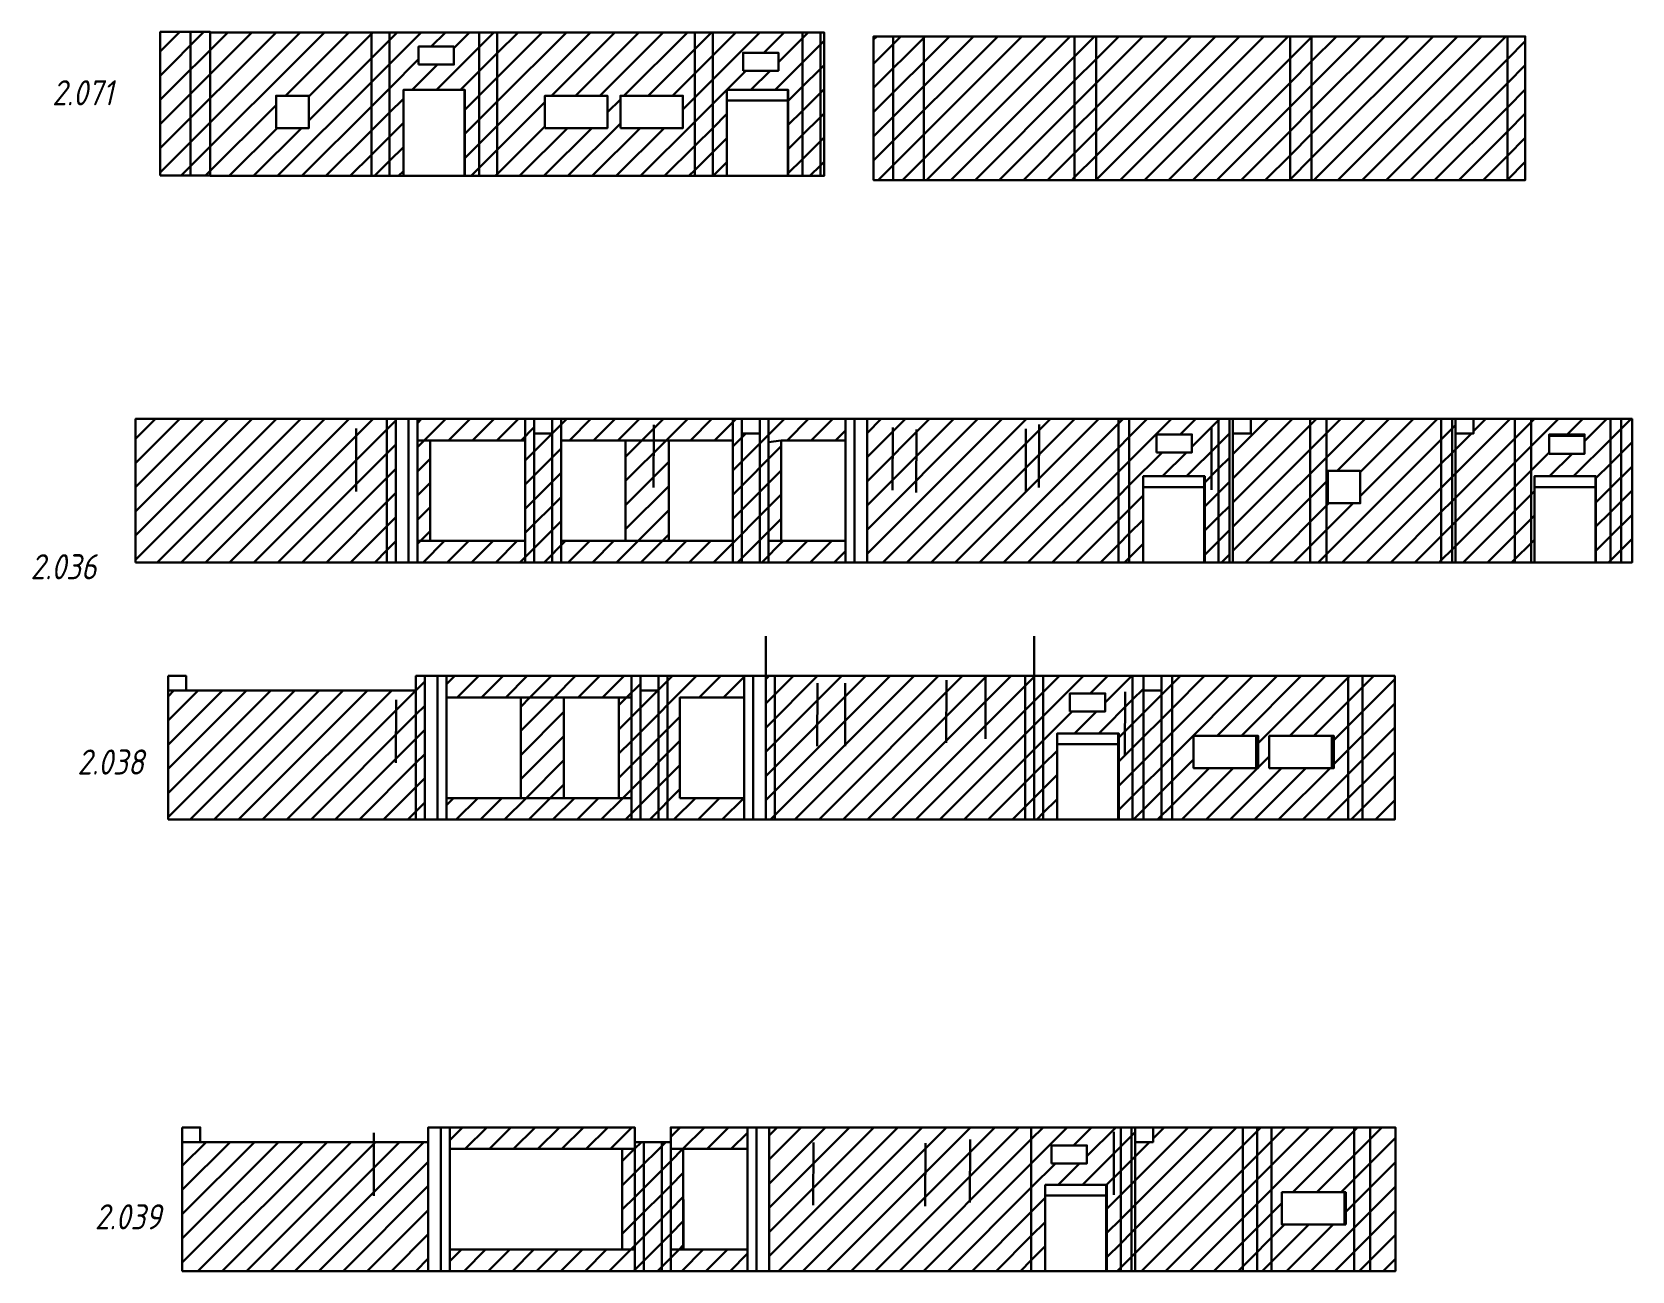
# Model space of a CAD drawing. Header units: millimetres. Extents: x -213536 to 1564669, y -45299 to 942238.
# Drawn here: x 318871 to 363419, y 230546 to 265064 of the extents above; entities that cross this region are included whole.
import ezdxf

# ---------------------------------------------------------------- set-up
doc = ezdxf.new("R2010")
doc.units = ezdxf.units.MM
doc.layers.add('1) мет уголки', color=6, linetype='Continuous')
doc.layers.add('1) серпянка', color=2, linetype='Continuous')
doc.layers.add('Марки помещений', color=7, linetype='Continuous', lineweight=9)
doc.styles.add('ISOCPEUR_I_2', font='isocpeui.ttf', dxfattribs={"width": 0.85, "height": 2.3})

msp = doc.modelspace()

# ---------------------------------------------------------------- hatches: boundary and pattern name
at = {"lineweight": 30}
h = msp.add_hatch(dxfattribs=at)
h.set_pattern_fill('ANSI31', color=4, scale=150)
h.paths.add_polyline_path([(323834.6, 265063.5), (323287.6, 265063.5), (323287.6, 261063.5), (323834.6, 261063.5)])
h.paths.add_polyline_path([(323287.6, 265063.5), (322440.6, 265063.5), (322440.6, 261063.5), (323287.6, 261063.5)])
h.paths.add_polyline_path([(328322.6, 265051.5), (323834.6, 265051.5), (323834.6, 261051.5), (328322.6, 261051.5)])
h.paths.add_polyline_path([(325666.6, 262387.1), (325666.6, 263287.1), (326578.9, 263287.1), (326578.9, 262387.1)], flags=16)
h.paths.add_polyline_path([(331322.6, 265051.5), (328822.6, 265051.5), (328822.6, 261051.5), (329210.6, 261051.5), (329210.6, 263451.5), (330910.6, 263451.5), (330922.6, 263451.5), (330922.6, 261051.5), (331322.6, 261051.5)])
h.paths.add_polyline_path([(329634.5, 264154.8), (329634.5, 264655.8), (330619.5, 264655.8), (330619.5, 264154.8)], flags=16)
h.paths.add_polyline_path([(337322.6, 265051.5), (331822.6, 265051.5), (331822.6, 261051.5), (337322.6, 261051.5)])
h.paths.add_polyline_path([(336992.6, 263287.1), (336992.6, 262387.1), (335252.6, 262387.1), (335252.6, 263287.1)], flags=16)
h.paths.add_polyline_path([(334892.6, 263287.1), (334892.6, 262387.1), (333152.6, 262387.1), (333152.6, 263287.1)], flags=16)
h.paths.add_polyline_path([(340322.6, 265051.5), (337822.6, 265051.5), (337822.6, 261051.5), (338216.6, 261051.5), (338216.6, 263451.5), (339916.6, 263451.5), (339928.6, 263451.5), (339928.6, 261051.5), (340322.6, 261051.5)])
h.paths.add_polyline_path([(338668.3, 263985.6), (338668.3, 264486.7), (339653.3, 264486.7), (339653.3, 263985.6)], flags=16)
h.paths.add_polyline_path([(343699, 264938), (342852, 264938), (342852, 260938), (343699, 260938)])
h.paths.add_polyline_path([(342852, 264938), (342305, 264938), (342305, 260938), (342852, 260938)])
h.paths.add_polyline_path([(347899, 264938), (343699, 264938), (343699, 260938), (347899, 260938)])
h.paths.add_polyline_path([(353899, 264938), (348499, 264938), (348499, 260938), (353899, 260938)])
h.paths.add_polyline_path([(359949, 264938), (354499, 264938), (354499, 260938), (359949, 260938)])
h.paths.add_polyline_path([(340922.6, 265051.5), (340822.6, 265051.5), (340822.6, 261051.5), (340922.6, 261051.5)])
h = msp.add_hatch(dxfattribs=at)
h.set_pattern_fill('ANSI31', color=2, scale=150)
h.paths.add_polyline_path([(328822.6, 265051.5), (328322.6, 265051.5), (328322.6, 261051.5), (328822.6, 261051.5)])
h.paths.add_polyline_path([(331822.6, 265051.5), (331322.6, 265051.5), (331322.6, 261051.5), (331822.6, 261051.5)])
h.paths.add_polyline_path([(337822.6, 265051.5), (337322.6, 265051.5), (337322.6, 261051.5), (337822.6, 261051.5)])
h.paths.add_polyline_path([(340822.6, 265051.5), (340322.6, 265051.5), (340322.6, 261051.5), (340822.6, 261051.5)])
h.paths.add_polyline_path([(348499, 264938), (347899, 264938), (347899, 260938), (348499, 260938)])
h.paths.add_polyline_path([(354499, 264938), (353899, 264938), (353899, 260938), (354499, 260938)])
h.paths.add_polyline_path([(360449, 264938), (359949, 264938), (359949, 260938), (360449, 260938)])
h = msp.add_hatch(dxfattribs=at)
h.set_pattern_fill('ANSI31', color=4, scale=150)
h.paths.add_polyline_path([(328754.2, 254284.9), (321754.2, 254284.9), (321754.2, 250284.9), (328754.2, 250284.9)])
h.paths.add_polyline_path([(329954.2, 253684.9), (329604.2, 253684.9), (329604.2, 250884.9), (329954.2, 250884.9)])
h.paths.add_polyline_path([(336604.2, 253684.9), (335400.1, 253684.9), (335400.1, 250884.9), (336604.2, 250884.9)])
h.paths.add_polyline_path([(349121.5, 254284.9), (342121.5, 254284.9), (342121.5, 250284.9), (349121.5, 250284.9)])
h.paths.add_polyline_path([(351909.5, 254284.9), (349421.5, 254284.9), (349421.5, 250284.9), (349809.7, 250284.9), (349809.7, 252684.9), (351509.7, 252684.9), (351521.7, 252684.9), (351521.7, 252384.9), (351527.5, 252384.9), (351527.5, 250284.9), (351909.5, 250284.9)])
h.paths.add_polyline_path([(350182.6, 253352.5), (350182.6, 253853.6), (351167.5, 253853.6), (351167.5, 253352.5)], flags=16)
h.paths.add_polyline_path([(354459.5, 254284.9), (352809.5, 254284.9), (352809.5, 253878), (352309.5, 253878), (352309.5, 250284.9), (354459.5, 250284.9)])
h.paths.add_polyline_path([(354909.5, 254284.9), (354459.5, 254284.9), (354459.5, 250284.9), (354909.5, 250284.9)])
h.paths.add_polyline_path([(358109.5, 254284.9), (354909.5, 254284.9), (354909.5, 250284.9), (358109.5, 250284.9)])
h.paths.add_polyline_path([(355853.4, 252834.2), (355853.4, 251934.2), (354952.4, 251934.2), (354952.4, 252834.2)], flags=16)
h.paths.add_polyline_path([(360159.5, 254284.9), (359009.5, 254284.9), (359009.5, 253878), (358509.5, 253878), (358509.5, 250284.9), (360159.5, 250284.9)])
h.paths.add_polyline_path([(358509.5, 254284.9), (358409.5, 254284.9), (358409.5, 250284.9), (358509.5, 250284.9)])
h.paths.add_polyline_path([(362819.5, 254284.9), (360609.5, 254284.9), (360609.5, 250284.9), (360703.5, 250284.9), (360703.5, 252684.9), (362403.5, 252684.9), (362415.5, 252684.9), (362415.5, 250284.9), (362819.5, 250284.9)])
h.paths.add_polyline_path([(361113.3, 253314.9), (361113.3, 253816), (362098.3, 253816), (362098.3, 253314.9)], flags=16)
h.paths.add_polyline_path([(360609.5, 254284.9), (360159.5, 254284.9), (360159.5, 250284.9), (360609.5, 250284.9)])
h = msp.add_hatch(dxfattribs=at)
h.set_pattern_fill('ANSI31', color=2, scale=150)
h.paths.add_polyline_path([(329004.2, 254284.9), (328754.2, 254284.9), (328754.2, 250284.9), (329004.2, 250284.9)])
h.paths.add_polyline_path([(332604.2, 250884.9), (329604.2, 250884.9), (329604.2, 250284.9), (332604.2, 250284.9)])
h.paths.add_polyline_path([(332604.2, 254284.9), (329604.2, 254284.9), (329604.2, 253684.9), (332604.2, 253684.9)])
h.paths.add_polyline_path([(332854.2, 254284.9), (332604.2, 254284.9), (332604.2, 253684.9), (332604.2, 250284.9), (332854.2, 250284.9)])
h.paths.add_polyline_path([(333354.2, 253878), (332854.2, 253878), (332854.2, 250284.9), (333354.2, 250284.9)])
h.paths.add_polyline_path([(333604.2, 254284.9), (333354.2, 254284.9), (333354.2, 250284.9), (333604.2, 250284.9)])
h.paths.add_polyline_path([(338381.6, 254284.9), (333604.2, 254284.9), (333604.2, 253684.9), (338381.6, 253684.9)])
h.paths.add_polyline_path([(338381.6, 250884.9), (333604.2, 250884.9), (333604.2, 250284.9), (338381.6, 250284.9)])
h.paths.add_polyline_path([(338631.6, 254284.9), (338381.6, 254284.9), (338381.6, 253684.9), (338381.6, 250284.9), (338631.6, 250284.9)])
h.paths.add_polyline_path([(339131.6, 253878), (338631.6, 253878), (338631.6, 250284.9), (339131.6, 250284.9)])
h.paths.add_polyline_path([(339381.6, 254284.9), (339131.6, 254284.9), (339131.6, 250284.9), (339381.6, 250284.9)])
h.paths.add_polyline_path([(339731.6, 253684.9), (341521.5, 253684.9), (341521.5, 254284.9), (339381.6, 254284.9), (339381.6, 250284.9), (341521.5, 250284.9), (341521.5, 250884.9), (339731.6, 250884.9)])
h.paths.add_polyline_path([(349421.5, 254284.9), (349121.5, 254284.9), (349121.5, 250284.9), (349421.5, 250284.9)])
h.paths.add_polyline_path([(352209.5, 254284.9), (351909.5, 254284.9), (351909.5, 250284.9), (352209.5, 250284.9)])
h.paths.add_polyline_path([(358409.5, 254284.9), (358109.5, 254284.9), (358109.5, 250284.9), (358409.5, 250284.9)])
h.paths.add_polyline_path([(363119.5, 254284.9), (362819.5, 254284.9), (362819.5, 250284.9), (363119.5, 250284.9)])
h.paths.add_polyline_path([(363419.5, 254284.9), (363119.5, 254284.9), (363119.5, 250284.9), (363419.5, 250284.9)])
h = msp.add_hatch(dxfattribs=at)
h.set_pattern_fill('ANSI31', color=4, scale=150)
h.paths.add_polyline_path([(329562, 246716.1), (322662, 246716.1), (322662, 243122.9), (329562, 243122.9)])
h.paths.add_polyline_path([(333681.6, 246522.9), (332477.6, 246522.9), (332477.6, 243722.9), (333681.6, 243722.9)])
h.paths.add_polyline_path([(335562, 246522.9), (335212, 246522.9), (335212, 243722.9), (335562, 243722.9)])
h.paths.add_polyline_path([(349515.8, 247122.9), (347027.8, 247122.9), (347027.8, 243122.9), (347416, 243122.9), (347416, 245522.9), (349116, 245522.9), (349128, 245522.9), (349128, 245222.9), (349133.8, 245222.9), (349133.8, 243122.9), (349515.8, 243122.9)])
h.paths.add_polyline_path([(347769.5, 246134.1), (347769.5, 246635.2), (348754.5, 246635.2), (348754.5, 246134.1)], flags=16)
h.paths.add_polyline_path([(355515.8, 247122.9), (350615.8, 247122.9), (350615.8, 243122.9), (355515.8, 243122.9)])
h.paths.add_polyline_path([(353011.3, 245455), (353011.3, 244555), (351212.8, 244555), (351212.8, 245455)], flags=16)
h.paths.add_polyline_path([(353320.4, 245455), (355118.8, 245455), (355118.8, 244555), (353320.4, 244555)], flags=16)
h.paths.add_polyline_path([(355915.8, 247122.9), (355515.8, 247122.9), (355515.8, 243122.9), (355915.8, 243122.9)])
h.paths.add_polyline_path([(356815.8, 247122.9), (355915.8, 247122.9), (355915.8, 243122.9), (356815.8, 243122.9)])
h = msp.add_hatch(dxfattribs=at)
h.set_pattern_fill('ANSI31', color=2, scale=150)
h.paths.add_polyline_path([(329812, 247122.9), (329562, 247122.9), (329562, 243122.9), (329812, 243122.9)])
h.paths.add_polyline_path([(335562, 247122.9), (330412, 247122.9), (330412, 246522.9), (335562, 246522.9)])
h.paths.add_polyline_path([(335562, 243722.9), (330412, 243722.9), (330412, 243122.9), (335562, 243122.9)])
h.paths.add_polyline_path([(335812, 247122.9), (335562, 247122.9), (335562, 246522.9), (335562, 243122.9), (335812, 243122.9)])
h.paths.add_polyline_path([(336312, 246716.1), (335812, 246716.1), (335812, 243122.9), (336312, 243122.9)])
h.paths.add_polyline_path([(336562, 247122.9), (336312, 247122.9), (336312, 243122.9), (336562, 243122.9)])
h.paths.add_polyline_path([(338701.8, 243722.9), (336912, 243722.9), (336912, 246522.9), (338701.8, 246522.9), (338701.8, 247122.9), (336562, 247122.9), (336562, 243122.9), (338701.8, 243122.9)])
h.paths.add_polyline_path([(339551.8, 247122.9), (339301.8, 247122.9), (339301.8, 243122.9), (339551.8, 243122.9)])
h.paths.add_polyline_path([(346527.8, 247122.9), (339551.8, 247122.9), (339551.8, 243122.9), (346527.8, 243122.9)])
h.paths.add_polyline_path([(346777.8, 247122.9), (346527.8, 247122.9), (346527.8, 243122.9), (346777.8, 243122.9)])
h.paths.add_polyline_path([(347027.8, 247122.9), (346777.8, 247122.9), (346777.8, 243122.9), (347027.8, 243122.9)])
h.paths.add_polyline_path([(349815.8, 247122.9), (349515.8, 247122.9), (349515.8, 243122.9), (349815.8, 243122.9)])
h.paths.add_polyline_path([(350615.8, 247122.9), (350315.8, 247122.9), (350315.8, 243122.9), (350615.8, 243122.9)])
h.paths.add_polyline_path([(350315.8, 246716.1), (349815.8, 246716.1), (349815.8, 243122.9), (350315.8, 243122.9)])
h = msp.add_hatch(dxfattribs=at)
h.set_pattern_fill('ANSI31', color=4, scale=150)
h.paths.add_polyline_path([(337004.9, 233946), (336654.9, 233946), (336654.9, 231145.2), (337004.9, 231146)])
h.paths.add_polyline_path([(349182.7, 234546), (346694.7, 234546), (346694.7, 230546), (347082.9, 230546), (347082.9, 232946), (348782.9, 232946), (348794.9, 232946), (348794.9, 232646), (348800.7, 232646), (348800.7, 230546), (349182.7, 230546)])
h.paths.add_polyline_path([(347256.2, 233541.9), (347256.2, 234042.9), (348241.2, 234042.9), (348241.2, 233541.9)], flags=16)
h.paths.add_polyline_path([(349582.7, 234546), (349482.7, 234546), (349482.7, 230546), (349582.7, 230546)])
h.paths.add_polyline_path([(352582.7, 234546), (350082.7, 234546), (350082.7, 234139.2), (349582.7, 234139.2), (349582.7, 230546), (352582.7, 230546)])
h.paths.add_polyline_path([(352982.7, 234546), (352582.7, 234546), (352582.7, 230546), (352982.7, 230546)])
h.paths.add_polyline_path([(353382.7, 234546), (352982.7, 234546), (352982.7, 230546), (353382.7, 230546)])
h.paths.add_polyline_path([(355682.7, 234546), (353382.7, 234546), (353382.7, 230546), (355682.7, 230546)])
h.paths.add_polyline_path([(355447.9, 232740.4), (355447.9, 231840.4), (353671.9, 231840.4), (353671.9, 232740.4)], flags=16)
h.paths.add_polyline_path([(356832.7, 234546), (356132.7, 234546), (356132.7, 230546), (356832.7, 230546)])
h.paths.add_polyline_path([(356132.7, 234546), (355682.7, 234546), (355682.7, 230546), (356132.7, 230546)])
h.paths.add_polyline_path([(329904.9, 234139.2), (323054.9, 234139.2), (323054.9, 230546), (329904.9, 230546)])
h.paths.add_polyline_path([(335654.9, 233946), (335304.9, 233946), (335304.9, 231146), (335654.9, 231146)])
h = msp.add_hatch(dxfattribs=at)
h.set_pattern_fill('ANSI31', color=2, scale=150)
h.paths.add_polyline_path([(335654.9, 234546), (330504.9, 234546), (330504.9, 233946), (335654.9, 233946)])
h.paths.add_polyline_path([(335654.9, 231146), (330504.9, 231146), (330504.9, 230546), (335654.9, 230546)])
h.paths.add_polyline_path([(335904.9, 234139.2), (335654.9, 234139.2), (335654.9, 230546), (335904.9, 230546)])
h.paths.add_polyline_path([(336404.9, 234139.2), (336154.9, 234139.2), (335904.9, 234139.2), (335904.9, 230546), (336404.9, 230546)])
h.paths.add_polyline_path([(336654.9, 234139.2), (336404.9, 234139.2), (336404.9, 230546), (336654.9, 230546)])
h.paths.add_polyline_path([(338794.7, 231146), (337004.9, 231146), (336654.9, 231145.2), (336654.9, 230546), (338794.7, 230546)])
h.paths.add_polyline_path([(338794.7, 234546), (336654.9, 234546), (336654.9, 233946), (337004.9, 233946), (338794.7, 233946)])
h.paths.add_polyline_path([(346694.7, 234546), (339394.7, 234546), (339394.7, 230546), (346694.7, 230546)])
h.paths.add_polyline_path([(349482.7, 234546), (349182.7, 234546), (349182.7, 230546), (349482.7, 230546)])

# ---------------------------------------------------------------- linework, layer by layer
at = {"color": 4, "lineweight": 30}
for points in [[(322440.6, 261063.5), (322440.6, 265063.5), (323287.6, 265063.5), (323287.6, 261063.5)], [(323287.6, 261063.5), (323834.6, 261063.5), (323834.6, 265063.5), (323287.6, 265063.5)], [(323834.6, 261051.5), (323834.6, 265051.5), (340922.6, 265051.5), (340922.6, 261051.5)], [(329634.5, 264154.8), (330619.5, 264154.8), (330619.5, 264655.8), (329634.5, 264655.8)], [(342852, 264938), (342305, 264938), (342305, 260938), (342852, 260938)], [(343699, 264938), (343699, 260938), (342852, 260938), (342852, 264938)], [(359949, 264938), (359949, 260938), (343699, 260938), (343699, 264938)], [(338668.3, 263985.6), (339653.3, 263985.6), (339653.3, 264486.7), (338668.3, 264486.7)], [(325666.6, 262387.1), (325666.6, 263287.1), (326578.9, 263287.1), (326578.9, 262387.1)], [(330922.6, 261051.5), (330922.6, 263451.5), (329210.6, 263451.5), (329210.6, 261051.5)], [(333152.6, 262387.1), (333152.6, 263287.1), (334892.6, 263287.1), (334892.6, 262387.1)], [(335252.6, 262387.1), (335252.6, 263287.1), (336992.6, 263287.1), (336992.6, 262387.1)], [(339928.6, 261051.5), (339928.6, 263451.5), (338216.6, 263451.5), (338216.6, 261051.5)], [(339928.6, 261051.5), (339928.6, 263151.5), (338216.6, 263151.5), (338216.6, 261051.5)], [(321754.2, 250284.9), (328754.2, 250284.9), (328754.2, 254284.9), (321754.2, 254284.9)], [(332854.2, 254284.9), (333354.2, 254284.9), (333354.2, 253878), (332854.2, 253878)], [(338631.6, 254284.9), (339131.6, 254284.9), (339131.6, 253878), (338631.6, 253878)], [(342121.5, 250284.9), (349121.5, 250284.9), (349121.5, 254284.9), (342121.5, 254284.9)], [(349421.5, 250284.9), (349421.5, 254284.9), (351909.5, 254284.9), (351909.5, 250284.9)], [(352309.5, 250284.9), (352209.5, 250284.9), (352209.5, 254284.9), (352309.5, 254284.9)], [(354459.5, 254284.9), (354459.5, 250284.9), (352309.5, 250284.9), (352309.5, 254284.9)], [(352309.5, 254284.9), (352809.5, 254284.9), (352809.5, 253878), (352309.5, 253878)], [(354459.5, 254284.9), (354909.5, 254284.9), (354909.5, 250284.9), (354459.5, 250284.9)], [(354909.5, 250284.9), (354909.5, 254284.9), (358109.5, 254284.9), (358109.5, 250284.9)], [(358509.5, 250284.9), (358409.5, 250284.9), (358409.5, 254284.9), (358509.5, 254284.9)], [(358509.5, 250284.9), (358509.5, 254284.9), (360159.5, 254284.9), (360159.5, 250284.9)], [(358509.5, 254284.9), (359009.5, 254284.9), (359009.5, 253878), (358509.5, 253878)], [(360159.5, 250284.9), (360609.5, 250284.9), (360609.5, 254284.9), (360159.5, 254284.9)], [(360609.5, 250284.9), (360609.5, 254284.9), (362819.5, 254284.9), (362819.5, 250284.9)], [(329604.2, 250884.9), (329604.2, 253684.9), (329954.2, 253684.9), (329954.2, 250884.9)], [(336604.2, 250884.9), (336604.2, 253684.9), (335400.1, 253684.9), (335400.1, 250884.9)], [(350182.6, 253352.5), (351167.5, 253352.5), (351167.5, 253853.6), (350182.6, 253853.6)], [(361113.3, 253314.9), (362098.3, 253314.9), (362098.3, 253816), (361113.3, 253816)], [(351521.7, 250284.9), (351521.7, 252684.9), (349809.7, 252684.9), (349809.7, 250284.9)], [(354952.4, 251934.2), (354952.4, 252834.2), (355853.4, 252834.2), (355853.4, 251934.2)], [(362415.5, 250284.9), (362415.5, 252684.9), (360703.5, 252684.9), (360703.5, 250284.9)], [(351527.5, 250284.9), (351527.5, 252384.9), (349809.7, 252384.9), (349809.7, 250284.9)], [(362409.5, 250284.9), (362409.5, 252384.9), (360703.5, 252384.9), (360703.5, 250284.9)], [(322662, 247122.9), (323162, 247122.9), (323162, 246716.1), (322662, 246716.1)], [(335812, 247122.9), (336312, 247122.9), (336312, 246716.1), (335812, 246716.1)], [(347027.8, 243122.9), (347027.8, 247122.9), (349515.8, 247122.9), (349515.8, 243122.9)], [(349815.8, 247122.9), (350315.8, 247122.9), (350315.8, 246716.1), (349815.8, 246716.1)], [(355515.8, 243122.9), (355515.8, 247122.9), (350615.8, 247122.9), (350615.8, 243122.9)], [(355915.8, 243122.9), (355515.8, 243122.9), (355515.8, 247122.9), (355915.8, 247122.9)], [(355915.8, 243122.9), (355915.8, 247122.9), (356815.8, 247122.9), (356815.8, 243122.9)], [(322662, 243122.9), (329562, 243122.9), (329562, 246716.1), (322662, 246716.1)], [(333681.6, 243722.9), (333681.6, 246522.9), (332477.6, 246522.9), (332477.6, 243722.9)], [(335212, 243722.9), (335212, 246522.9), (335562, 246522.9), (335562, 243722.9)], [(347769.5, 246134.1), (348754.5, 246134.1), (348754.5, 246635.2), (347769.5, 246635.2)], [(349128, 243122.9), (349128, 245522.9), (347416, 245522.9), (347416, 243122.9)], [(349133.8, 243122.9), (349133.8, 245222.9), (347416, 245222.9), (347416, 243122.9)], [(351212.8, 245455), (351212.8, 244555), (353011.3, 244555), (353011.3, 245455)], [(353320.4, 245455), (353320.4, 244555), (355118.8, 244555), (355118.8, 245455)], [(323054.9, 234546), (323554.9, 234546), (323554.9, 234139.2), (323054.9, 234139.2)], [(346694.7, 230546), (346694.7, 234546), (349182.7, 234546), (349182.7, 230546)], [(349582.7, 230546), (349482.7, 230546), (349482.7, 234546), (349582.7, 234546)], [(352582.7, 230546), (352582.7, 234546), (349582.7, 234546), (349582.7, 230546)], [(349582.7, 234546), (350082.7, 234546), (350082.7, 234139.2), (349582.7, 234139.2)], [(352582.7, 230546), (352982.7, 230546), (352982.7, 234546), (352582.7, 234546)], [(353382.7, 230546), (352982.7, 230546), (352982.7, 234546), (353382.7, 234546)], [(353382.7, 230546), (353382.7, 234546), (355682.7, 234546), (355682.7, 230546)], [(356132.7, 230546), (355682.7, 230546), (355682.7, 234546), (356132.7, 234546)], [(356132.7, 230546), (356132.7, 234546), (356832.7, 234546), (356832.7, 230546)], [(323054.9, 230546), (329904.9, 230546), (329904.9, 234139.2), (323054.9, 234139.2)], [(335304.9, 231146), (335304.9, 233946), (335654.9, 233946), (335654.9, 231146)], [(347256.2, 233541.9), (348241.2, 233541.9), (348241.2, 234042.9), (347256.2, 234042.9)], [(348794.9, 230546), (348794.9, 232946), (347082.9, 232946), (347082.9, 230546)], [(348800.7, 230546), (348800.7, 232646), (347082.9, 232646), (347082.9, 230546)], [(355447.9, 231840.4), (355447.9, 232740.4), (353671.9, 232740.4), (353671.9, 231840.4)]]:
    msp.add_lwpolyline(points, close=True, dxfattribs=at)
at = {"color": 2, "lineweight": 30}
for points in [[(328822.6, 261051.5), (328822.6, 265051.5), (328322.6, 265051.5), (328322.6, 261051.5)], [(331822.6, 261051.5), (331822.6, 265051.5), (331322.6, 265051.5), (331322.6, 261051.5)], [(337822.6, 261051.5), (337822.6, 265051.5), (337322.6, 265051.5), (337322.6, 261051.5)], [(340822.6, 261051.5), (340822.6, 265051.5), (340322.6, 265051.5), (340322.6, 261051.5)], [(347899, 264938), (347899, 260938), (348499, 260938), (348499, 264938)], [(353899, 264938), (353899, 260938), (354499, 260938), (354499, 264938)], [(359949, 264938), (359949, 260938), (360449, 260938), (360449, 264938)], [(328754.2, 250284.9), (328754.2, 254284.9), (329004.2, 254284.9), (329004.2, 250284.9)], [(329604.2, 250284.9), (329604.2, 254284.9), (332604.2, 254284.9), (332604.2, 250284.9)], [(332604.2, 254284.9), (332854.2, 254284.9), (332854.2, 250284.9), (332604.2, 250284.9)], [(333354.2, 254284.9), (333354.2, 250284.9), (332854.2, 250284.9), (332854.2, 254284.9)], [(333354.2, 254284.9), (333604.2, 254284.9), (333604.2, 250284.9), (333354.2, 250284.9)], [(333604.2, 250284.9), (333604.2, 254284.9), (338381.6, 254284.9), (338381.6, 250284.9)], [(333604.2, 254284.9), (333604.2, 253684.9), (338381.6, 253684.9), (338381.6, 254284.9)], [(338381.6, 254284.9), (338631.6, 254284.9), (338631.6, 250284.9), (338381.6, 250284.9)], [(339131.6, 254284.9), (339131.6, 250284.9), (338631.6, 250284.9), (338631.6, 254284.9)], [(339131.6, 254284.9), (339381.6, 254284.9), (339381.6, 250284.9), (339131.6, 250284.9)], [(339381.6, 250284.9), (339381.6, 254284.9), (341521.5, 254284.9), (341521.5, 250284.9)], [(349421.5, 250284.9), (349121.5, 250284.9), (349121.5, 254284.9), (349421.5, 254284.9)], [(352209.5, 250284.9), (351909.5, 250284.9), (351909.5, 254284.9), (352209.5, 254284.9)], [(358409.5, 250284.9), (358109.5, 250284.9), (358109.5, 254284.9), (358409.5, 254284.9)], [(362819.5, 250284.9), (363119.5, 250284.9), (363119.5, 254284.9), (362819.5, 254284.9)], [(363119.5, 250284.9), (363419.5, 250284.9), (363419.5, 254284.9), (363119.5, 254284.9)], [(339731.6, 250884.9), (339731.6, 253684.9), (341521.5, 253684.9), (341521.5, 250884.9)], [(338381.6, 250284.9), (338381.6, 250884.9), (333604.2, 250884.9), (333604.2, 250284.9)], [(329562, 243122.9), (329562, 247122.9), (329812, 247122.9), (329812, 243122.9)], [(330412, 243122.9), (330412, 247122.9), (335562, 247122.9), (335562, 243122.9)], [(335562, 246522.9), (335562, 247122.9), (330412, 247122.9), (330412, 246522.9)], [(335562, 247122.9), (335812, 247122.9), (335812, 243122.9), (335562, 243122.9)], [(336312, 247122.9), (336312, 243122.9), (335812, 243122.9), (335812, 247122.9)], [(336312, 247122.9), (336562, 247122.9), (336562, 243122.9), (336312, 243122.9)], [(336562, 243122.9), (336562, 247122.9), (338701.8, 247122.9), (338701.8, 243122.9)], [(339301.8, 247122.9), (339551.8, 247122.9), (339551.8, 243122.9), (339301.8, 243122.9)], [(339551.8, 247122.9), (346527.8, 247122.9), (346527.8, 243122.9), (339551.8, 243122.9)], [(346527.8, 247122.9), (346777.8, 247122.9), (346777.8, 243122.9), (346527.8, 243122.9)], [(346777.8, 247122.9), (347027.8, 247122.9), (347027.8, 243122.9), (346777.8, 243122.9)], [(349815.8, 243122.9), (349515.8, 243122.9), (349515.8, 247122.9), (349815.8, 247122.9)], [(350315.8, 247122.9), (350315.8, 243122.9), (349815.8, 243122.9), (349815.8, 247122.9)], [(350615.8, 243122.9), (350315.8, 243122.9), (350315.8, 247122.9), (350615.8, 247122.9)], [(336912, 243722.9), (336912, 246522.9), (338701.8, 246522.9), (338701.8, 243722.9)], [(335562, 243122.9), (335562, 243722.9), (330412, 243722.9), (330412, 243122.9)], [(330504.9, 230546), (330504.9, 234546), (335654.9, 234546), (335654.9, 230546)], [(335654.9, 233946), (335654.9, 234546), (330504.9, 234546), (330504.9, 233946)], [(336654.9, 230546), (336654.9, 234546), (338794.7, 234546), (338794.7, 230546)], [(346694.7, 230546), (339394.7, 230546), (339394.7, 234546), (346694.7, 234546)], [(349482.7, 230546), (349182.7, 230546), (349182.7, 234546), (349482.7, 234546)], [(337004.9, 231146), (337004.9, 233946), (338794.7, 233946), (338794.7, 231146)], [(335654.9, 230546), (335654.9, 231146), (330504.9, 231146), (330504.9, 230546)]]:
    msp.add_lwpolyline(points, close=True, dxfattribs=at)
at = {"color": 1, "lineweight": 30}
for points in [[(327899.5, 254016), (327893.5, 252265.1)], [(336182.5, 254121.3), (336176.5, 252370.5)], [(342838.2, 254047.4), (342832.2, 252296.6)], [(343494.4, 253989.6), (343488.4, 252238.7)], [(346543.6, 254008.9), (346537.6, 252258)], [(346910.3, 254124.6), (346904.2, 252373.7)], [(351714.7, 254057.8), (351708.6, 252306.9)], [(340738.9, 246921), (340732.9, 245170.2)], [(341514.9, 246918.4), (341508.9, 245167.5)], [(344329.8, 247007.2), (344323.8, 245256.3)], [(345421.4, 247122), (345415.4, 245371.1)], [(329008.6, 246458.7), (329002.5, 244707.8)], [(349304.7, 246676.7), (349298.7, 244925.8)], [(328390.7, 234394.8), (328384.6, 232643.9)], [(348995.4, 234421.6), (348989.4, 232670.7)], [(340628.1, 234130.6), (340622.1, 232379.8)], [(343746.9, 234104.2), (343740.9, 232353.4)], [(344989.2, 234209.9), (344983.1, 232459)]]:
    msp.add_lwpolyline(points, dxfattribs=at)
at = {"color": 5, "lineweight": 30}
for points in [[(329354.2, 250284.9), (329354.2, 254284.9), (329004.2, 254284.9), (329004.2, 250284.9)], [(329354.2, 250284.9), (329604.2, 250284.9), (329604.2, 254284.9), (329354.2, 254284.9)], [(341771.5, 250284.9), (341521.5, 250284.9), (341521.5, 254284.9), (341771.5, 254284.9)], [(341771.5, 250284.9), (341771.5, 254284.9), (342121.5, 254284.9), (342121.5, 250284.9)], [(330162, 243122.9), (330162, 247122.9), (329812, 247122.9), (329812, 243122.9)], [(330162, 243122.9), (330412, 243122.9), (330412, 247122.9), (330162, 247122.9)], [(338951.8, 243122.9), (338701.8, 243122.9), (338701.8, 247122.9), (338951.8, 247122.9)], [(338951.8, 243122.9), (338951.8, 247122.9), (339301.8, 247122.9), (339301.8, 243122.9)], [(330254.9, 230546), (330254.9, 234546), (329904.9, 234546), (329904.9, 230546)], [(330254.9, 230546), (330504.9, 230546), (330504.9, 234546), (330254.9, 234546)], [(339044.7, 230546), (338794.7, 230546), (338794.7, 234546), (339044.7, 234546)], [(339044.7, 230546), (339044.7, 234546), (339394.7, 234546), (339394.7, 230546)]]:
    msp.add_lwpolyline(points, close=True, dxfattribs=at)
at = {"color": 2, "lineweight": 30}
for points in [[(332604.2, 254284.9), (329604.2, 254284.9), (329604.2, 253684.9), (332604.2, 253684.9)], [(332604.2, 250884.9), (329604.2, 250884.9), (329604.2, 250284.9), (332604.2, 250284.9)], [(339301.8, 247122.9), (339301.8, 248236.5)], [(346777.8, 247122.9), (346777.8, 248236.5)], [(335904.9, 234139.2), (335904.9, 230546), (335654.9, 230546), (335654.9, 234546)], [(336654.9, 234546), (336654.9, 230546), (336404.9, 230546), (336404.9, 234139.2)], [(336404.9, 234139.2), (336404.9, 230546), (335904.9, 230546), (335904.9, 234139.2)]]:
    msp.add_lwpolyline(points, dxfattribs=at)
at = {"color": 4, "lineweight": 30}
for points in [[(336154.9, 234139.2), (335654.9, 234139.2), (335654.9, 234546)], [(336654.9, 234546), (336654.9, 234546), (336654.9, 234139.2), (336154.9, 234139.2)], [(336404.9, 234139.2), (335904.9, 234139.2)], [(337004.9, 233946), (336654.9, 233946), (336654.9, 231145.2), (337004.9, 231146)]]:
    msp.add_lwpolyline(points, dxfattribs=at)
at = {"layer": '1) мет уголки', "lineweight": 30}
for points in [[(332854.2, 253878), (332854.2, 250284.9)], [(332854.2, 253878), (332854.2, 250284.9)], [(333354.2, 253878), (333354.2, 250284.9)], [(338631.6, 253878), (338631.6, 250284.9)], [(339131.6, 253878), (339131.6, 250284.9)], [(352309.5, 253878), (352309.5, 250284.9)], [(358509.5, 253878), (358509.5, 250284.9)], [(335812, 246716.1), (335812, 243122.9)], [(336312, 246716.1), (336312, 243122.9)], [(349815.8, 246716.1), (349815.8, 243122.9)], [(350315.8, 246716.1), (350315.8, 243122.9)], [(335904.9, 234139.2), (335904.9, 230546)], [(336404.9, 234139.2), (336404.9, 230546)]]:
    msp.add_lwpolyline(points, dxfattribs=at)
at = {"layer": '1) серпянка', "lineweight": 30}
for points in [[(328322.6, 265051.5), (328322.6, 261051.5)], [(328822.6, 265051.5), (328822.6, 261051.5)], [(329634.5, 264154.8), (329634.5, 264655.8), (330619.5, 264655.8), (330619.5, 264154.8)], [(331322.6, 265051.5), (331322.6, 261051.5)], [(331822.6, 265051.5), (331822.6, 261051.5)], [(337322.6, 265051.5), (337322.6, 261051.5)], [(337822.6, 265051.5), (337822.6, 261051.5)], [(340322.6, 265051.5), (340322.6, 261051.5)], [(340822.6, 265051.5), (340822.6, 261051.5)], [(347899, 264938), (347899, 260938)], [(348499, 264938), (348499, 260938)], [(353899, 264938), (353899, 260938)], [(354499, 264938), (354499, 260938)], [(359949, 264938), (359949, 260938)], [(360449, 264938), (360449, 260938)], [(338668.3, 263985.6), (338668.3, 264486.7), (339653.3, 264486.7), (339653.3, 263985.6)], [(325666.6, 262387.1), (325666.6, 263287.1), (326578.9, 263287.1), (326578.9, 262387.1)], [(330910.6, 261051.5), (330910.6, 263451.5), (329210.6, 263451.5), (329210.6, 261051.5)], [(333152.6, 262387.1), (333152.6, 263287.1), (334892.6, 263287.1), (334892.6, 262387.1)], [(335252.6, 262387.1), (335252.6, 263287.1), (336992.6, 263287.1), (336992.6, 262387.1)], [(339916.6, 261051.5), (339916.6, 263451.5), (338216.6, 263451.5), (338216.6, 261051.5)], [(352209.5, 254284.9), (352209.5, 250284.9)], [(358409.5, 254284.9), (358409.5, 250284.9)], [(329604.2, 253684.9), (329954.2, 253684.9), (329954.2, 250884.9), (329604.2, 250884.9)], [(339381.6, 253632.9), (339731.6, 253684.9), (339731.6, 250884.9), (339381.6, 250884.9)], [(350182.6, 253352.5), (350182.6, 253853.6), (351167.5, 253853.6), (351167.5, 253352.5)], [(361113.3, 253352.5), (361113.3, 253853.6), (362098.3, 253853.6), (362098.3, 253352.5)], [(351509.7, 250284.9), (351509.7, 252684.9), (349809.7, 252684.9), (349809.7, 250284.9)], [(354952.4, 251934.2), (354952.4, 252834.2), (355853.4, 252834.2), (355853.4, 251934.2)], [(362403.5, 250284.9), (362403.5, 252684.9), (360703.5, 252684.9), (360703.5, 250284.9)], [(335562, 243722.9), (335212, 243722.9), (335212, 246522.9), (335562, 246522.9)], [(347769.5, 246134.1), (347769.5, 246635.2), (348754.5, 246635.2), (348754.5, 246134.1)], [(349116, 243122.9), (349116, 245522.9), (347416, 245522.9), (347416, 243122.9)], [(351212.8, 244555), (351212.8, 245455), (352952.8, 245455), (352952.8, 244555)], [(353320.4, 244555), (353320.4, 245455), (355060.4, 245455), (355060.4, 244555)], [(349482.7, 234546), (349482.7, 230546)], [(335654.9, 231146), (335304.9, 231146), (335304.9, 233946), (335654.9, 233946)], [(336654.9, 233946), (337004.9, 233946), (337011.8, 231146.1), (336654.9, 231145.2)], [(347256.2, 233541.9), (347256.2, 234042.9), (348241.2, 234042.9), (348241.2, 233541.9)], [(348782.9, 230546), (348782.9, 232946), (347082.9, 232946), (347082.9, 230546)], [(353671.9, 231840.4), (353671.9, 232740.4), (355411.9, 232740.4), (355411.9, 231840.4)]]:
    msp.add_lwpolyline(points, dxfattribs=at)
for points in [[(335400.1, 250884.9), (336604.2, 250884.9), (336604.2, 253684.9), (335400.1, 253684.9)], [(332477.6, 243722.9), (333681.6, 243722.9), (333681.6, 246522.9), (332477.6, 246522.9)]]:
    msp.add_lwpolyline(points, close=True, dxfattribs=at)

# ---------------------------------------------------------------- texts
at = {"layer": 'Марки помещений', "char_height": 700, "width": 785.654, "attachment_point": 1, "style": 'ISOCPEUR_I_2'}
for s, insert in [('2.071', (319432.3, 263720.2)), ('2.036', (318827.7, 250516.1)), ('2.038', (320131.4, 245075.5)), ('2.039', (320620.1, 232405.8))]:
    msp.add_mtext(s, dxfattribs=dict(at, insert=insert))

doc.saveas('drawing.dxf')
